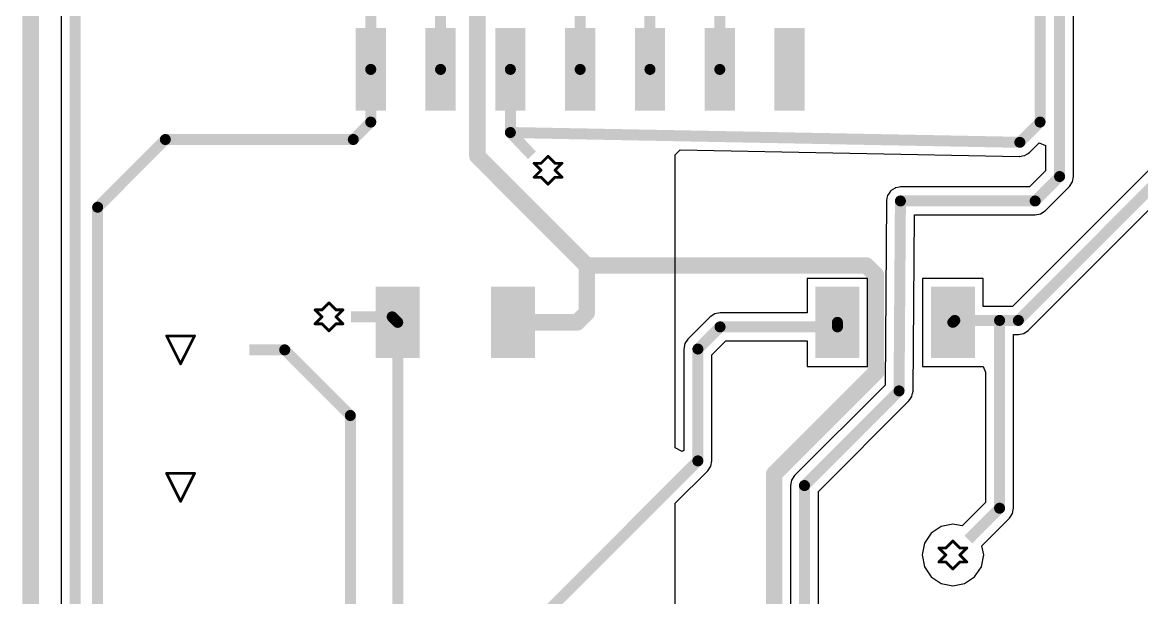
# Paper-space layout 'Лист1' of a CAD drawing. Header units: millimetres. Extents: x 0 to 594, y 0 to 420.
# Drawn here: x 98.32 to 139, y 251.48 to 272.38 of the extents above; entities that cross this region are included whole.
import ezdxf

# ---------------------------------------------------------------- set-up
doc = ezdxf.new("R2010")
doc.units = ezdxf.units.MM
doc.layers.add('DrillDrawing', color=1, linetype='Continuous')
doc.layers.add('TopLayer', color=1, linetype='Continuous')

psp = doc.layouts.new('Лист1')

# ---------------------------------------------------------------- hatches: boundary and pattern name
at = {"layer": 'TopLayer'}
for points in [[(110.431, 272.167), (111.53, 272.167), (111.53, 269.17), (110.431, 269.17)], [(112.969, 272.167), (114.068, 272.167), (114.068, 269.17), (112.969, 269.17)], [(115.506, 272.167), (116.605, 272.167), (116.605, 269.17), (115.506, 269.17)], [(118.043, 272.167), (119.142, 272.167), (119.142, 269.17), (118.043, 269.17)], [(120.581, 272.167), (121.68, 272.167), (121.68, 269.17), (120.581, 269.17)], [(123.118, 272.167), (124.217, 272.167), (124.217, 269.17), (123.118, 269.17)], [(125.655, 272.167), (126.754, 272.167), (126.754, 269.17), (125.655, 269.17)], [(111.161, 262.776), (112.759, 262.776), (112.759, 260.179), (111.161, 260.179)], [(115.356, 262.776), (116.955, 262.776), (116.955, 260.179), (115.356, 260.179)], [(128.742, 260.179), (127.144, 260.179), (127.144, 262.776), (128.742, 262.776)], [(132.938, 260.179), (131.339, 260.179), (131.339, 262.776), (132.938, 262.776)]]:
    psp.add_hatch(color=1, dxfattribs=at).paths.add_polyline_path(points)

# ---------------------------------------------------------------- linework, layer by layer
at = {"layer": 'DrillDrawing', "const_width": 0.101}
for points in [[(116.918, 267.258), (117.172, 267.004)], [(116.918, 267.258), (117.172, 267.258)], [(117.172, 267.258), (117.426, 267.512)], [(117.426, 267.512), (117.679, 267.258)], [(117.679, 267.258), (117.933, 267.258)], [(117.679, 267.004), (117.933, 267.258)], [(116.918, 266.751), (117.172, 267.004)], [(117.679, 267.004), (117.933, 266.751)], [(116.918, 266.751), (117.172, 266.751)], [(117.172, 266.751), (117.426, 266.497)], [(117.426, 266.497), (117.679, 266.751)], [(117.679, 266.751), (117.933, 266.751)], [(109.209, 261.931), (109.463, 262.185)], [(109.463, 262.185), (109.716, 261.931)], [(108.955, 261.931), (109.209, 261.678)], [(108.955, 261.931), (109.209, 261.931)], [(108.955, 261.424), (109.209, 261.678)], [(109.716, 261.931), (109.97, 261.931)], [(109.716, 261.678), (109.97, 261.931)], [(109.716, 261.678), (109.97, 261.424)], [(108.955, 261.424), (109.209, 261.424)], [(109.209, 261.424), (109.463, 261.17)], [(109.463, 261.17), (109.716, 261.424)], [(109.716, 261.424), (109.97, 261.424)], [(103.561, 260.986), (104.576, 260.986)], [(103.561, 260.986), (104.068, 259.972)], [(104.068, 259.972), (104.576, 260.986)], [(103.561, 255.992), (104.576, 255.992)], [(103.561, 255.992), (104.068, 254.977)], [(104.068, 254.977), (104.576, 255.992)], [(131.885, 253.281), (132.139, 253.534)], [(132.139, 253.534), (132.392, 253.281)], [(131.631, 253.281), (131.885, 253.027)], [(131.631, 253.281), (131.885, 253.281)], [(131.631, 252.773), (131.885, 253.027)], [(132.392, 253.281), (132.646, 253.281)], [(132.392, 253.027), (132.646, 253.281)], [(132.392, 253.027), (132.646, 252.773)], [(131.631, 252.773), (131.885, 252.773)], [(131.885, 252.773), (132.139, 252.519)], [(132.139, 252.519), (132.392, 252.773)], [(132.392, 252.773), (132.646, 252.773)]]:
    psp.add_lwpolyline(points, dxfattribs=at)
at = {"layer": 'DrillDrawing', "const_width": 0.0507}
for points in [[(116.893, 267.258, 1), (116.944, 267.258, 1)], [(116.893, 267.258, 1), (116.944, 267.258, 1)], [(117.147, 267.258, 1), (117.197, 267.258, 1)], [(117.147, 267.258, 1), (117.197, 267.258, 1)], [(117.4, 267.512, 1), (117.451, 267.512, 1)], [(117.4, 267.512, 1), (117.451, 267.512, 1)], [(117.654, 267.258, 1), (117.705, 267.258, 1)], [(117.654, 267.258, 1), (117.705, 267.258, 1)], [(117.908, 267.258, 1), (117.959, 267.258, 1)], [(117.908, 267.258, 1), (117.959, 267.258, 1)], [(117.147, 267.004, 1), (117.197, 267.004, 1)], [(117.147, 267.004, 1), (117.197, 267.004, 1)], [(117.654, 267.004, 1), (117.705, 267.004, 1)], [(117.654, 267.004, 1), (117.705, 267.004, 1)], [(116.893, 266.751, 1), (116.944, 266.751, 1)], [(116.893, 266.751, 1), (116.944, 266.751, 1)], [(117.147, 266.751, 1), (117.197, 266.751, 1)], [(117.147, 266.751, 1), (117.197, 266.751, 1)], [(117.4, 266.497, 1), (117.451, 266.497, 1)], [(117.4, 266.497, 1), (117.451, 266.497, 1)], [(117.654, 266.751, 1), (117.705, 266.751, 1)], [(117.654, 266.751, 1), (117.705, 266.751, 1)], [(117.908, 266.751, 1), (117.959, 266.751, 1)], [(117.908, 266.751, 1), (117.959, 266.751, 1)], [(109.437, 262.185, 1), (109.488, 262.185, 1)], [(109.437, 262.185, 1), (109.488, 262.185, 1)], [(108.93, 261.931, 1), (108.98, 261.931, 1)], [(108.93, 261.931, 1), (108.98, 261.931, 1)], [(109.183, 261.931, 1), (109.234, 261.931, 1)], [(109.183, 261.931, 1), (109.234, 261.931, 1)], [(109.183, 261.678, 1), (109.234, 261.678, 1)], [(109.183, 261.678, 1), (109.234, 261.678, 1)], [(109.691, 261.931, 1), (109.742, 261.931, 1)], [(109.691, 261.931, 1), (109.742, 261.931, 1)], [(109.691, 261.678, 1), (109.742, 261.678, 1)], [(109.691, 261.678, 1), (109.742, 261.678, 1)], [(109.945, 261.931, 1), (109.995, 261.931, 1)], [(109.945, 261.931, 1), (109.995, 261.931, 1)], [(108.93, 261.424, 1), (108.98, 261.424, 1)], [(108.93, 261.424, 1), (108.98, 261.424, 1)], [(109.183, 261.424, 1), (109.234, 261.424, 1)], [(109.183, 261.424, 1), (109.234, 261.424, 1)], [(109.437, 261.17, 1), (109.488, 261.17, 1)], [(109.437, 261.17, 1), (109.488, 261.17, 1)], [(109.691, 261.424, 1), (109.742, 261.424, 1)], [(109.691, 261.424, 1), (109.742, 261.424, 1)], [(109.945, 261.424, 1), (109.995, 261.424, 1)], [(109.945, 261.424, 1), (109.995, 261.424, 1)], [(103.535, 260.986, 1), (103.586, 260.986, 1)], [(103.535, 260.986, 1), (103.586, 260.986, 1)], [(104.55, 260.986, 1), (104.601, 260.986, 1)], [(104.55, 260.986, 1), (104.601, 260.986, 1)], [(104.043, 259.972, 1), (104.094, 259.972, 1)], [(104.043, 259.972, 1), (104.094, 259.972, 1)], [(103.535, 255.992, 1), (103.586, 255.992, 1)], [(103.535, 255.992, 1), (103.586, 255.992, 1)], [(104.55, 255.992, 1), (104.601, 255.992, 1)], [(104.55, 255.992, 1), (104.601, 255.992, 1)], [(104.043, 254.977, 1), (104.094, 254.977, 1)], [(104.043, 254.977, 1), (104.094, 254.977, 1)], [(132.113, 253.534, 1), (132.164, 253.534, 1)], [(132.113, 253.534, 1), (132.164, 253.534, 1)], [(131.606, 253.281, 1), (131.656, 253.281, 1)], [(131.606, 253.281, 1), (131.656, 253.281, 1)], [(131.859, 253.281, 1), (131.91, 253.281, 1)], [(131.859, 253.281, 1), (131.91, 253.281, 1)], [(131.859, 253.027, 1), (131.91, 253.027, 1)], [(131.859, 253.027, 1), (131.91, 253.027, 1)], [(132.367, 253.281, 1), (132.418, 253.281, 1)], [(132.367, 253.281, 1), (132.418, 253.281, 1)], [(132.367, 253.027, 1), (132.418, 253.027, 1)], [(132.367, 253.027, 1), (132.418, 253.027, 1)], [(132.621, 253.281, 1), (132.671, 253.281, 1)], [(132.621, 253.281, 1), (132.671, 253.281, 1)], [(131.606, 252.773, 1), (131.656, 252.773, 1)], [(131.606, 252.773, 1), (131.656, 252.773, 1)], [(131.859, 252.773, 1), (131.91, 252.773, 1)], [(131.859, 252.773, 1), (131.91, 252.773, 1)], [(132.367, 252.773, 1), (132.418, 252.773, 1)], [(132.367, 252.773, 1), (132.418, 252.773, 1)], [(132.621, 252.773, 1), (132.671, 252.773, 1)], [(132.621, 252.773, 1), (132.671, 252.773, 1)], [(132.113, 252.519, 1), (132.164, 252.519, 1)], [(132.113, 252.519, 1), (132.164, 252.519, 1)]]:
    psp.add_lwpolyline(points, format="xyb", close=True, dxfattribs=at)
at = {"layer": 'TopLayer'}
for p, q in [((136.528, 266.776), (136.528, 305.776)), ((99.733, 272.993), (99.733, 234.042)), ((140.496, 268.244), (134.309, 262.057)), ((122.049, 267.569), (122.23, 267.747)), ((122.23, 267.747), (134.562, 267.51)), ((134.932, 267.659), (135.275, 268.002)), ((135.275, 268.002), (135.509, 267.905)), ((135.509, 267.905), (135.509, 266.987)), ((122.049, 256.914), (122.049, 267.569)), ((134.562, 267.51), (134.567, 267.511)), ((134.567, 267.511), (134.572, 267.51)), ((134.572, 267.51), (134.665, 267.529)), ((134.665, 267.529), (134.758, 267.545)), ((134.758, 267.545), (134.762, 267.548)), ((134.762, 267.548), (134.767, 267.549)), ((134.767, 267.549), (134.846, 267.601)), ((134.846, 267.601), (134.925, 267.652)), ((134.88, 261.188), (141.216, 267.524)), ((134.925, 267.652), (134.928, 267.657)), ((134.928, 267.657), (134.932, 267.659)), ((135.509, 266.987), (134.919, 266.397)), ((136.378, 266.416), (136.489, 266.581)), ((136.489, 266.581), (136.528, 266.776)), ((129.763, 266.083), (129.744, 265.987)), ((129.764, 266.084), (129.763, 266.083)), ((129.819, 266.167), (129.764, 266.086)), ((129.764, 266.086), (129.764, 266.084)), ((129.873, 266.248), (129.819, 266.167)), ((129.875, 266.249), (129.873, 266.248)), ((129.876, 266.251), (129.875, 266.249)), ((129.957, 266.304), (129.876, 266.251)), ((130.038, 266.359), (129.957, 266.304)), ((130.04, 266.359), (130.038, 266.359)), ((130.042, 266.36), (130.04, 266.359)), ((130.138, 266.378), (130.042, 266.36)), ((130.233, 266.397), (130.138, 266.378)), ((134.919, 266.397), (130.233, 266.397)), ((135.49, 265.528), (136.378, 266.416)), ((129.724, 265.892), (129.675, 259.199)), ((129.744, 265.987), (129.724, 265.892)), ((130.692, 258.983), (130.739, 265.379)), ((130.739, 265.379), (135.13, 265.379)), ((135.13, 265.379), (135.325, 265.418)), ((135.325, 265.418), (135.49, 265.528)), ((129.042, 263.076), (126.844, 263.076)), ((126.844, 263.076), (126.844, 261.824)), ((129.042, 259.88), (129.042, 263.076)), ((133.237, 263.076), (131.04, 263.076)), ((131.04, 263.076), (131.04, 259.88)), ((133.237, 262.057), (133.237, 263.076)), ((134.309, 262.057), (133.237, 262.057)), ((123.317, 261.675), (122.511, 260.869)), ((123.482, 261.785), (123.317, 261.675)), ((123.677, 261.824), (123.482, 261.785)), ((126.844, 261.824), (123.677, 261.824)), ((134.715, 261.077), (134.88, 261.188)), ((122.511, 260.869), (122.401, 260.704)), ((123.381, 260.298), (123.888, 260.805)), ((123.888, 260.805), (126.844, 260.805)), ((126.844, 260.805), (126.844, 259.88)), ((134.346, 254.725), (134.346, 261.039)), ((134.346, 261.039), (134.52, 261.039)), ((134.52, 261.039), (134.715, 261.077)), ((122.401, 260.704), (122.362, 260.509)), ((122.362, 260.509), (122.362, 256.82)), ((123.381, 256.445), (123.381, 260.298)), ((126.844, 259.88), (129.042, 259.88)), ((131.04, 259.88), (133.237, 259.88)), ((133.237, 259.88), (133.327, 259.663)), ((133.327, 259.663), (133.327, 254.936)), ((129.675, 259.199), (126.384, 255.908)), ((130.597, 258.708), (130.652, 258.788)), ((130.652, 258.79), (130.653, 258.792)), ((130.652, 258.788), (130.652, 258.79)), ((130.653, 258.792), (130.672, 258.887)), ((130.672, 258.887), (130.692, 258.983)), ((127.253, 255.337), (130.543, 258.626)), ((130.543, 258.626), (130.597, 258.708)), ((122.303, 256.78), (122.049, 256.914)), ((122.362, 256.82), (122.303, 256.78)), ((123.342, 256.25), (123.381, 256.445)), ((122.049, 254.903), (123.231, 256.085)), ((123.231, 256.085), (123.342, 256.25)), ((126.384, 255.908), (126.274, 255.743)), ((126.274, 255.743), (126.235, 255.548)), ((126.235, 255.548), (126.235, 241.266)), ((127.253, 246.558), (127.253, 255.337)), ((122.049, 247.622), (122.049, 254.903)), ((133.327, 254.936), (132.472, 254.081)), ((134.307, 254.53), (134.346, 254.725)), ((133.193, 253.361), (134.197, 254.365)), ((134.197, 254.365), (134.307, 254.53)), ((131.71, 254.062), (131.346, 253.819)), ((132.139, 254.147), (131.71, 254.062)), ((132.472, 254.081), (132.139, 254.147)), ((131.103, 253.456), (131.018, 253.027)), ((131.346, 253.819), (131.103, 253.456)), ((133.259, 253.027), (133.193, 253.361)), ((131.018, 253.027), (131.103, 252.598)), ((133.174, 252.598), (133.259, 253.027)), ((131.103, 252.598), (131.346, 252.235)), ((131.346, 252.235), (131.71, 251.992)), ((132.567, 251.992), (132.931, 252.235)), ((132.931, 252.235), (133.174, 252.598)), ((131.71, 251.992), (132.139, 251.907)), ((132.139, 251.907), (132.567, 251.992))]:
    psp.add_line(p, q, dxfattribs=at)
for points, const_width in [([(136.018, 266.776), (136.018, 307.337)], 0.4), ([(98.618, 232.548), (98.618, 299.893)], 0.599), ([(135.308, 268.755), (135.308, 293.764)], 0.4), ([(123.667, 270.668), (123.667, 281.457)], 0.4), ([(110.981, 270.668), (110.981, 274.769)], 0.4), ([(118.593, 270.668), (118.593, 274.546)], 0.4), ([(121.13, 270.668), (121.13, 274.619)], 0.4), ([(113.518, 270.668), (113.518, 273.52)], 0.4), ([(100.242, 234.042), (100.242, 272.993)], 0.4), ([(114.857, 267.52), (114.857, 272.812)], 0.599), ([(110.981, 268.755), (110.981, 270.668)], 0.4), ([(116.056, 268.375), (116.056, 270.668)], 0.4), ([(110.347, 268.121), (110.981, 268.755)], 0.4), ([(134.572, 268.019), (135.308, 268.755)], 0.4), ([(116.056, 268.375), (134.572, 268.019)], 0.4), ([(116.056, 268.375), (116.841, 267.549)], 0.4), ([(101.054, 265.66), (103.515, 268.121)], 0.4), ([(103.515, 268.121), (110.347, 268.121)], 0.4), ([(134.52, 261.548), (140.985, 268.012)], 0.4), ([(114.857, 267.52), (118.833, 263.543)], 0.599), ([(135.13, 265.888), (136.018, 266.776)], 0.4), ([(130.183, 258.987), (130.233, 265.888)], 0.4), ([(130.233, 265.888), (135.13, 265.888)], 0.4), ([(101.054, 249.691), (101.054, 265.66)], 0.4), ([(118.833, 261.829), (118.833, 263.543)], 0.599), ([(118.833, 263.543), (128.99, 263.543)], 0.599), ([(128.99, 263.543), (129.342, 263.192)], 0.599), ([(129.342, 259.662), (129.342, 263.192)], 0.599), ([(118.482, 261.478), (118.833, 261.829)], 0.599), ([(110.262, 261.678), (111.76, 261.678)], 0.4), ([(111.76, 261.678), (111.96, 261.478)], 0.4), ([(111.96, 249.69), (111.96, 261.478)], 0.4), ([(116.155, 261.478), (118.482, 261.478)], 0.599), ([(127.943, 261.314), (127.943, 261.478)], 0.4), ([(132.139, 261.478), (132.209, 261.548)], 0.4), ([(132.209, 261.548), (133.837, 261.548)], 0.4), ([(133.837, 261.548), (134.52, 261.548)], 0.4), ([(133.837, 254.725), (133.837, 261.548)], 0.4), ([(122.871, 260.509), (123.677, 261.314)], 0.4), ([(123.677, 261.314), (127.943, 261.314)], 0.4), ([(106.566, 260.479), (107.854, 260.479)], 0.4), ([(107.854, 260.479), (110.239, 258.094)], 0.4), ([(122.871, 256.445), (122.871, 260.509)], 0.4), ([(125.645, 255.966), (129.342, 259.662)], 0.599), ([(126.744, 255.548), (130.183, 258.987)], 0.4), ([(110.239, 248.457), (110.239, 258.094)], 0.4), ([(114.096, 247.67), (122.871, 256.445)], 0.4), ([(125.645, 240.282), (125.645, 255.966)], 0.599), ([(126.744, 241.266), (126.744, 255.548)], 0.4), ([(132.705, 253.59), (133.837, 254.725)], 0.4)]:
    psp.add_lwpolyline(points, dxfattribs=dict(at, const_width=const_width))
for points, const_width in [([(110.881, 270.668, 1), (111.081, 270.668, 1)], 0.2), ([(110.881, 270.668, 1), (111.081, 270.668, 1)], 0.2), ([(113.418, 270.668, 1), (113.618, 270.668, 1)], 0.2), ([(115.956, 270.668, 1), (116.155, 270.668, 1)], 0.2), ([(118.493, 270.668, 1), (118.693, 270.668, 1)], 0.2), ([(121.03, 270.668, 1), (121.23, 270.668, 1)], 0.2), ([(123.568, 270.668, 1), (123.767, 270.668, 1)], 0.2), ([(110.881, 268.755, 1), (111.081, 268.755, 1)], 0.2), ([(110.881, 268.755, 1), (111.081, 268.755, 1)], 0.2), ([(135.208, 268.755, 1), (135.408, 268.755, 1)], 0.2), ([(135.208, 268.755, 1), (135.408, 268.755, 1)], 0.2), ([(115.956, 268.375, 1), (116.155, 268.375, 1)], 0.2), ([(115.956, 268.375, 1), (116.155, 268.375, 1)], 0.2), ([(115.956, 268.375, 1), (116.155, 268.375, 1)], 0.2), ([(103.416, 268.121, 1), (103.615, 268.121, 1)], 0.2), ([(103.416, 268.121, 1), (103.615, 268.121, 1)], 0.2), ([(110.247, 268.121, 1), (110.446, 268.121, 1)], 0.2), ([(110.247, 268.121, 1), (110.446, 268.121, 1)], 0.2), ([(134.472, 268.019, 1), (134.672, 268.019, 1)], 0.2), ([(134.472, 268.019, 1), (134.672, 268.019, 1)], 0.2), ([(114.707, 267.52, 1), (115.007, 267.52, 1)], 0.3), ([(114.707, 267.52, 1), (115.007, 267.52, 1)], 0.3), ([(135.919, 266.776, 1), (136.118, 266.776, 1)], 0.2), ([(135.919, 266.776, 1), (136.118, 266.776, 1)], 0.2), ([(130.133, 265.888, 1), (130.333, 265.888, 1)], 0.2), ([(130.133, 265.888, 1), (130.333, 265.888, 1)], 0.2), ([(135.03, 265.888, 1), (135.23, 265.888, 1)], 0.2), ([(135.03, 265.888, 1), (135.23, 265.888, 1)], 0.2), ([(100.954, 265.66, 1), (101.154, 265.66, 1)], 0.2), ([(100.954, 265.66, 1), (101.154, 265.66, 1)], 0.2), ([(118.684, 263.543, 1), (118.983, 263.543, 1)], 0.3), ([(118.684, 263.543, 1), (118.983, 263.543, 1)], 0.3), ([(118.684, 263.543, 1), (118.983, 263.543, 1)], 0.3), ([(128.841, 263.543, 1), (129.14, 263.543, 1)], 0.3), ([(128.841, 263.543, 1), (129.14, 263.543, 1)], 0.3), ([(129.192, 263.192, 1), (129.491, 263.192, 1)], 0.3), ([(129.192, 263.192, 1), (129.491, 263.192, 1)], 0.3), ([(118.684, 261.829, 1), (118.983, 261.829, 1)], 0.3), ([(118.684, 261.829, 1), (118.983, 261.829, 1)], 0.3), ([(111.66, 261.678, 1), (111.86, 261.678, 1)], 0.2), ([(111.66, 261.678, 1), (111.86, 261.678, 1)], 0.2), ([(111.86, 261.478, 1), (112.06, 261.478, 1)], 0.2), ([(111.86, 261.478, 1), (112.06, 261.478, 1)], 0.2), ([(116.006, 261.478, 1), (116.305, 261.478, 1)], 0.3), ([(118.332, 261.478, 1), (118.632, 261.478, 1)], 0.3), ([(118.332, 261.478, 1), (118.632, 261.478, 1)], 0.3), ([(127.843, 261.478, 1), (128.043, 261.478, 1)], 0.2), ([(132.039, 261.478, 1), (132.238, 261.478, 1)], 0.2), ([(132.109, 261.548, 1), (132.309, 261.548, 1)], 0.2), ([(132.109, 261.548, 1), (132.309, 261.548, 1)], 0.2), ([(133.737, 261.548, 1), (133.937, 261.548, 1)], 0.2), ([(133.737, 261.548, 1), (133.937, 261.548, 1)], 0.2), ([(133.737, 261.548, 1), (133.937, 261.548, 1)], 0.2), ([(134.42, 261.548, 1), (134.62, 261.548, 1)], 0.2), ([(134.42, 261.548, 1), (134.62, 261.548, 1)], 0.2), ([(123.577, 261.314, 1), (123.777, 261.314, 1)], 0.2), ([(123.577, 261.314, 1), (123.777, 261.314, 1)], 0.2), ([(127.843, 261.314, 1), (128.043, 261.314, 1)], 0.2), ([(127.843, 261.314, 1), (128.043, 261.314, 1)], 0.2), ([(107.754, 260.479, 1), (107.954, 260.479, 1)], 0.2), ([(107.754, 260.479, 1), (107.954, 260.479, 1)], 0.2), ([(122.771, 260.509, 1), (122.971, 260.509, 1)], 0.2), ([(122.771, 260.509, 1), (122.971, 260.509, 1)], 0.2), ([(129.192, 259.662, 1), (129.491, 259.662, 1)], 0.3), ([(129.192, 259.662, 1), (129.491, 259.662, 1)], 0.3), ([(130.083, 258.987, 1), (130.282, 258.987, 1)], 0.2), ([(130.083, 258.987, 1), (130.282, 258.987, 1)], 0.2), ([(110.139, 258.094, 1), (110.339, 258.094, 1)], 0.2), ([(110.139, 258.094, 1), (110.339, 258.094, 1)], 0.2), ([(122.771, 256.445, 1), (122.971, 256.445, 1)], 0.2), ([(122.771, 256.445, 1), (122.971, 256.445, 1)], 0.2), ([(125.496, 255.966, 1), (125.795, 255.966, 1)], 0.3), ([(125.496, 255.966, 1), (125.795, 255.966, 1)], 0.3), ([(126.644, 255.548, 1), (126.844, 255.548, 1)], 0.2), ([(126.644, 255.548, 1), (126.844, 255.548, 1)], 0.2), ([(133.737, 254.725, 1), (133.937, 254.725, 1)], 0.2), ([(133.737, 254.725, 1), (133.937, 254.725, 1)], 0.2)]:
    psp.add_lwpolyline(points, format="xyb", close=True, dxfattribs=dict(at, const_width=const_width))

doc.saveas('drawing.dxf')
